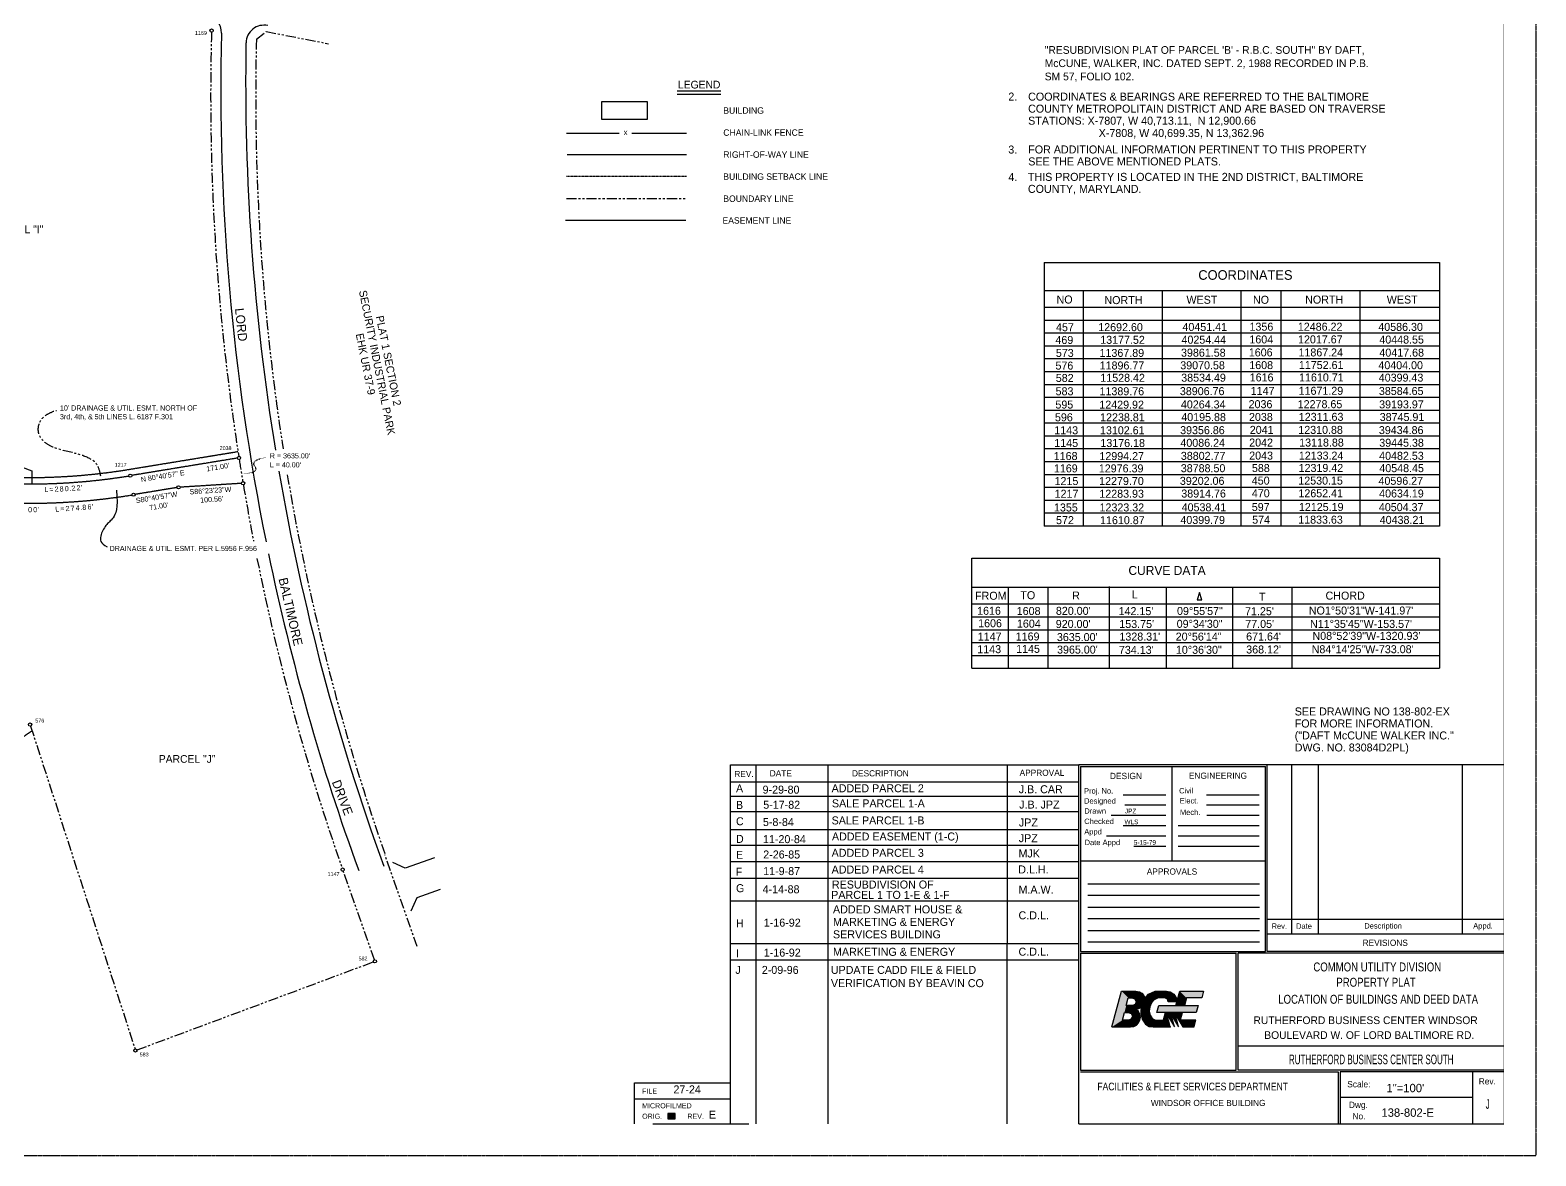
# Model space of a CAD drawing. Extents: x -40911 to -31608, y 11226 to 14227.
# Drawn here: x -39071 to -36730, y 11226 to 12977 of the extents above; entities that cross this region are included whole.
import ezdxf
from ezdxf.enums import TextEntityAlignment as Align

# ---------------------------------------------------------------- set-up
doc = ezdxf.new("R2010")
doc.units = 0
doc.header["$MEASUREMENT"] = 0
for name, pattern in [('DASHED', [0.75, 0.5, -0.25]), ('DASHED2', [0.375, 0.25, -0.125]), ('DOT', [0.25, 0, -0.25]), ('HIDDEN2', [0.1875, 0.125, -0.0625]), ('PHANTOM2', [31.25, 15.625, -3.125, 3.125, -3.125, 3.125, -3.125])]:
    doc.linetypes.add(name, pattern=pattern)
for name, color, linetype in [('ADJOIN', 7, 'CONTINUOUS'), ('BORDER', 7, 'CONTINUOUS'), ('EASE', 7, 'CONTINUOUS'), ('FENCE', 7, 'CONTINUOUS'), ('LEGEND', 7, 'CONTINUOUS'), ('LOGO', 7, 'CONTINUOUS'), ('METES', 7, 'CONTINUOUS'), ('NOTES', 7, 'CONTINUOUS'), ('ROADC', 7, 'CONTINUOUS'), ('TABLE', 7, 'CONTINUOUS'), ('TEXT', 7, 'CONTINUOUS'), ('TXT', 7, 'CONTINUOUS')]:
    doc.layers.add(name, color=color, linetype=linetype)
doc.styles.add('txt', font='TXT', dxfattribs={"height": 0.2})

# ---------------------------------------------------------------- blocks, each defined once
blk = doc.blocks.new('LOGO')
at = {"layer": 'LOGO', "color": 7, "linetype": 'Continuous'}
for points in [[(0, 0), (0.1049, 0.3916), (0.2617, 0.3916), (0.2988, 0.3834), (0.324, 0.3692), (0.3464, 0.3428), (0.3559, 0.3175), (0.3541, 0.3065), (0.3994, 0.3572), (0.4705, 0.3916), (0.5931, 0.3916), (0.6353, 0.3834), (0.6739, 0.3572), (0.6984, 0.3175), (0.7077, 0.275), (0.6141, 0.275), (0.6051, 0.3044), (0.5771, 0.317), (0.514, 0.317), (0.4972, 0.3149), (0.4601, 0.2966), (0.4313, 0.2645), (0.4117, 0.2195), (0.4065, 0.1734), (0.415, 0.1285), (0.438, 0.094), (0.4761, 0.0759), (0.5614, 0.0769), (0.5832, 0.1585)], [(0.6965, 0.2331), (0.7389, 0.3916), (1, 0.3916), (0.98, 0.317), (0.8122, 0.317), (0.7897, 0.2331)], [(0, 0), (0.2023, 0), (0.238, 0.0066), (0.266, 0.021), (0.2903, 0.0461), (0.304, 0.0746), (0.3092, 0.1086), (0.3035, 0.1399), (0.2876, 0.1707), (0.2617, 0.1958), (0.2911, 0.2003), (0.3178, 0.2134), (0.3148, 0.1734), (0.3153, 0.1462), (0.3278, 0.0868), (0.365, 0.0312), (0.4039, 0.0066), (0.4494, 0), (0.6337, 0), (0.5966, 0.1399), (0.6803, 0), (0.6432, 0.1399), (0.7269, 0), (0.6898, 0.1399), (0.7735, 0), (0.8951, 0), (0.915, 0.0746), (0.7479, 0.0769), (0.7697, 0.1585)], [(0.1782, 0.317), (0.2279, 0.3149), (0.2482, 0.3065), (0.2648, 0.275), (0.2525, 0.2454), (0.2229, 0.2331), (0.1557, 0.2331), (0.1782, 0.317)], [(0.51, 0.2331), (0.9389, 0.2331), (0.9189, 0.1585), (0.49, 0.1585), (0.51, 0.2331)], [(0.1357, 0.1585), (0.1889, 0.155), (0.2101, 0.1462), (0.2224, 0.1165), (0.2101, 0.0869), (0.1804, 0.0746), (0.1132, 0.0746), (0.1357, 0.1585)]]:
    blk.add_lwpolyline(points, dxfattribs=at)
blk.add_point((0.6337, 0), dxfattribs=at)
for points in [[(0.1049, 0.3916), (0, 0), (0.1782, 0.317), (0.1132, 0.0746)], [(0.1049, 0.3916), (0.2617, 0.3916), (0.1782, 0.317)], [(0.1782, 0.317), (0.2279, 0.3149), (0.2617, 0.3916)], [(0.2617, 0.3916), (0.2988, 0.3834), (0.2279, 0.3149)], [(0.2988, 0.3834), (0.2279, 0.3149), (0.324, 0.3692)], [(0.324, 0.3692), (0.2279, 0.3149), (0.3464, 0.3428), (0.2482, 0.3065)], [(0.2482, 0.3065), (0.3464, 0.3428), (0.3559, 0.3175)], [(0.4601, 0.2966), (0.3994, 0.3572), (0.4313, 0.2645), (0.3541, 0.3065)], [(0.4705, 0.3916), (0.4972, 0.3149), (0.3994, 0.3572), (0.4601, 0.2966)], [(0.4705, 0.3916), (0.514, 0.317), (0.4972, 0.3149)], [(0.5771, 0.317), (0.514, 0.317), (0.5931, 0.3916), (0.4705, 0.3916)], [(0.6051, 0.3044), (0.5771, 0.317), (0.6353, 0.3834), (0.5931, 0.3916)], [(0.6051, 0.3044), (0.6739, 0.3572), (0.6353, 0.3834)], [(0.6984, 0.3175), (0.6141, 0.275), (0.6739, 0.3572), (0.6051, 0.3044)], [(0.6965, 0.2331), (0.7389, 0.3916), (0.7897, 0.2331), (0.8122, 0.317)], [(0.7389, 0.3916), (0.8122, 0.317), (1, 0.3916), (0.98, 0.317)], [(0.1357, 0.1585), (0.1557, 0.2331), (0.1889, 0.155), (0.2229, 0.2331)], [(0.1889, 0.155), (0.2229, 0.2331), (0.2101, 0.1462), (0.2617, 0.1958)], [(0.2101, 0.1462), (0.2617, 0.1958), (0.2224, 0.1165), (0.2876, 0.1707)], [(0.2224, 0.1165), (0.2876, 0.1707), (0.3035, 0.1399)], [(0.2525, 0.2454), (0.2229, 0.2331), (0.2911, 0.2003), (0.2617, 0.1958)], [(0.2482, 0.3065), (0.2648, 0.275), (0.3559, 0.3175), (0.3541, 0.3065)], [(0.2648, 0.275), (0.2525, 0.2454), (0.3178, 0.2134), (0.2911, 0.2003)], [(0.3541, 0.3065), (0.2648, 0.275), (0.3178, 0.2134)], [(0.3178, 0.2134), (0.4065, 0.1734), (0.3153, 0.1462)], [(0.3153, 0.1462), (0.3278, 0.0868), (0.4065, 0.1734), (0.415, 0.1285)], [(0.3541, 0.3065), (0.4065, 0.1734), (0.3178, 0.2134)], [(0.4065, 0.1734), (0.4117, 0.2195), (0.3541, 0.3065)], [(0.3541, 0.3065), (0.4313, 0.2645), (0.4117, 0.2195)], [(0.51, 0.2331), (0.49, 0.1585), (0.9389, 0.2331), (0.9189, 0.1585)], [(0.7077, 0.275), (0.6141, 0.275), (0.6984, 0.3175)], [(0.1132, 0.0746), (0.1804, 0.0746), (0, 0), (0.2023, 0)], [(0.1804, 0.0746), (0.2101, 0.0869), (0.2023, 0), (0.238, 0.0066)], [(0.2224, 0.1165), (0.2903, 0.0461), (0.2101, 0.0869), (0.266, 0.021)], [(0.2101, 0.0869), (0.266, 0.021), (0.238, 0.0066)], [(0.2224, 0.1165), (0.3035, 0.1399), (0.3092, 0.1086)], [(0.2224, 0.1165), (0.304, 0.0746), (0.2903, 0.0461)], [(0.2224, 0.1165), (0.3092, 0.1086), (0.304, 0.0746)], [(0.415, 0.1285), (0.3278, 0.0868), (0.438, 0.094), (0.365, 0.0312)], [(0.438, 0.094), (0.365, 0.0312), (0.4039, 0.0066)], [(0.4039, 0.0066), (0.438, 0.094), (0.4494, 0), (0.4761, 0.0759)], [(0.4761, 0.0759), (0.4494, 0), (0.5614, 0.0769), (0.6337, 0)], [(0.6337, 0), (0.5966, 0.1399), (0.5614, 0.0769), (0.5782, 0.1399)], [(0.5832, 0.1585), (0.5782, 0.1399), (0.7697, 0.1585), (0.7647, 0.1399)], [(0.5966, 0.1399), (0.6803, 0), (0.6432, 0.1399)], [(0.6432, 0.1399), (0.7269, 0), (0.6898, 0.1399)], [(0.6898, 0.1399), (0.7735, 0), (0.7479, 0.0769)], [(0.6898, 0.1399), (0.7479, 0.0769), (0.7647, 0.1399)], [(0.7479, 0.0769), (0.7735, 0), (0.915, 0.0746), (0.8951, 0)]]:
    blk.add_solid(points, dxfattribs=at)
blk = doc.blocks.new('BWIRE')
at = {"layer": 'FENCE', "color": 7, "linetype": 'Continuous', "style": 'txt'}
blk.add_text('x', height=0.0833, dxfattribs=at).set_placement((0, -0.0282), align=Align.CENTER)

msp = doc.modelspace()

# ---------------------------------------------------------------- linework, layer by layer
at = {"layer": 'ADJOIN', "color": 7, "linetype": 'PHANTOM2'}
for p, q in [((-38718.8, 12962.7), (-38703.7, 12974.8)), ((-38703.7, 12974.8), (-38606.5, 12955.8)), ((-39069.8, 11894.3), (-38907.5, 11392.1)), ((-38468.8, 11551.4), (-38519, 11694.3)), ((-38535.3, 11530.7), (-38583.8, 11668.9)), ((-38904.4, 11390.6), (-38536.8, 11527.5))]:
    msp.add_line(p, q, dxfattribs=at)
for radius, start, end in [(3635, 178.4484, 188.8841), (3565, 178.5966, 188.8672), (3635, 188.9629, 189.5146), (3635, 189.5934, 191.0007), (3565, 189.5264, 199.3461), (3635, 191.426, 199.3066)]:
    msp.add_arc((-35154.9, 12875.4), radius, start, end, dxfattribs=at)
at = {"layer": 'BORDER', "color": 7, "linetype": 'DASHED'}
for p, q in [((-36729.6, 14212.4), (-36729.6, 11225.8)), ((-36729.6, 11225.8), (-40910.8, 11225.8))]:
    msp.add_line(p, q, dxfattribs=at)
at = {"layer": 'BORDER', "color": 7, "linetype": 'Continuous'}
for p, q in [((-37981.7, 11834.2), (-37440.3, 11834.2)), ((-37981.7, 11275.6), (-37981.7, 11834.2)), ((-37942, 11275.6), (-37942, 11834.2)), ((-37829.9, 11275.6), (-37829.9, 11834.2)), ((-37551.4, 11275.5), (-37551.3, 11834.2)), ((-36779.4, 11834.2), (-37440.3, 11834.2)), ((-37440.3, 11275.6), (-37440.3, 11834.2)), ((-37440.3, 11276.9), (-37440.3, 11834.2)), ((-37437.4, 11831.4), (-37437.4, 11543.9)), ((-37437.4, 11831.4), (-37150, 11831.4)), ((-37295.1, 11685), (-37295.1, 11831.4)), ((-37150, 11543.9), (-37150, 11831.4)), ((-37147.1, 11543.9), (-37147.1, 11834.2)), ((-37108.9, 11570.6), (-37108.9, 11834.2)), ((-37067.8, 11570.6), (-37067.8, 11834.2)), ((-36843.5, 11570.6), (-36843.5, 11834.2)), ((-37981.7, 11807.8), (-37440.3, 11807.8)), ((-37981.7, 11785.5), (-37440.3, 11785.5)), ((-37304.8, 11787.1), (-37371.3, 11787.1)), ((-37159.6, 11787.1), (-37241.8, 11787.1)), ((-37981.7, 11761.3), (-37440.3, 11761.3)), ((-37304.8, 11755.2), (-37389.8, 11755.2)), ((-37304.8, 11771.1), (-37368.7, 11771.1)), ((-37159.6, 11771.1), (-37241.8, 11771.1)), ((-37159.6, 11755.2), (-37241.3, 11755.2)), ((-37981.7, 11733.5), (-37440.3, 11733.5)), ((-37304.8, 11739.2), (-37371, 11739.2)), ((-37159.6, 11739.2), (-37285.5, 11739.2)), ((-37981.7, 11708.9), (-37440.3, 11708.9)), ((-37304.8, 11723.2), (-37397.2, 11723.2)), ((-37304.8, 11707.3), (-37354.9, 11707.3)), ((-37159.6, 11723.2), (-37285.5, 11723.2)), ((-37159.6, 11707.3), (-37285.5, 11707.3)), ((-37981.7, 11683.6), (-37440.3, 11683.6)), ((-37437.4, 11685), (-37150, 11685)), ((-37981.7, 11657.7), (-37440.3, 11657.7)), ((-37159.4, 11648.7), (-37426.2, 11648.7)), ((-37981.7, 11622.3), (-37440.3, 11622.3)), ((-37159.4, 11630.6), (-37426.2, 11630.6)), ((-37159.4, 11612.4), (-37426.2, 11612.4)), ((-37159.4, 11594.3), (-37426.2, 11594.3)), ((-36779.4, 11593.3), (-37147.1, 11593.3)), ((-37159.4, 11576.1), (-37426.2, 11576.1)), ((-36779.4, 11570.6), (-37147.1, 11570.6)), ((-37981.7, 11556.1), (-37440.3, 11556.1)), ((-37437.4, 11543.9), (-37150, 11543.9)), ((-37159.4, 11558), (-37426.2, 11558)), ((-36779.4, 11543.9), (-37147.1, 11543.9)), ((-37981.7, 11530.9), (-37440.3, 11530.9)), ((-37437.4, 11541.1), (-37437.4, 11359.2)), ((-37437.4, 11541.1), (-37195.5, 11541.1)), ((-37195.5, 11359.2), (-37195.5, 11541.1)), ((-36779.4, 11541.1), (-37192.6, 11541.1)), ((-37192.6, 11359.2), (-37192.6, 11541.1)), ((-36779.4, 11396.4), (-37192.6, 11396.4)), ((-37437.4, 11359.2), (-37195.5, 11359.2)), ((-37437.4, 11356.3), (-37036.8, 11356.3)), ((-36779.4, 11359.2), (-37192.6, 11359.2)), ((-37036.8, 11356.3), (-37036.8, 11275.6)), ((-36779.4, 11356.3), (-37033.9, 11356.3)), ((-37033.9, 11356.3), (-37033.9, 11275.6)), ((-36828.2, 11356.3), (-36828.2, 11275.6)), ((-38131.1, 11339.2), (-37981.7, 11339.2)), ((-38131.1, 11275.6), (-38131.1, 11339.2)), ((-38131.1, 11314.3), (-37981.7, 11314.3)), ((-36828.2, 11316.8), (-37033.9, 11316.8)), ((-38079.3, 11291.6), (-38079.3, 11283.4)), ((-38078, 11291.6), (-38078, 11283.4)), ((-38076.4, 11291.6), (-38076.4, 11283.4)), ((-38074.4, 11291.6), (-38074.4, 11283.4)), ((-38072.5, 11291.6), (-38072.5, 11283.4)), ((-38070.3, 11291.6), (-38070.3, 11283.4)), ((-38102.7, 11275.6), (-37953.4, 11275.6)), ((-37440.3, 11275.6), (-36779.4, 11275.6))]:
    msp.add_line(p, q, dxfattribs=at)
at = {"layer": 'BORDER', "color": 7, "linetype": 'Continuous', "const_width": 0.02}
msp.add_lwpolyline([(-40861, 14161.7), (-40861, 11275.6), (-36779.4, 11275.6), (-36779.4, 14162.6), (-40861, 14162.6)], dxfattribs=at)
at = {"layer": 'BORDER', "color": 7, "linetype": 'Continuous'}
msp.add_lwpolyline([(-38079.3, 11291.6), (-38079.3, 11283.4), (-38067.8, 11283.4), (-38067.8, 11291.6)], close=True, dxfattribs=at)
at = {"layer": 'EASE', "color": 6, "linetype": 'Continuous'}
for p, q in [((-39426.4, 12427.1), (-39067.9, 12291.2)), ((-39067.9, 12291.2), (-39067.9, 12271))]:
    msp.add_line(p, q, dxfattribs=at)
at = {"layer": 'EASE', "color": 70, "linetype": 'DASHED2'}
for p, q in [((-38916.3, 12293.8), (-38747.4, 12321.5)), ((-38748.4, 12311.2), (-38912.3, 12284.3)), ((-38742, 12271.9), (-38837.3, 12265.9)), ((-38842.3, 12265.4), (-38907.4, 12254.7)), ((-39067.4, 11886.8), (-39304.3, 11728.4))]:
    msp.add_line(p, q, dxfattribs=at)
msp.add_lwpolyline([(-38961.6, 12283, 0.015, 0.015, 1), (-38960.1, 12283, 0.015, 0.015, 1), (-38961.6, 12283, 0, 0, 0)], format="xyseb", dxfattribs=at)
for radius, start, end in [(965, 262.2515, 279.3176), (975, 262.9973, 279.1707), (1005, 263.79, 279.1751)]:
    msp.add_arc((-39072.6, 13246), radius, start, end, dxfattribs=at)
at = {"layer": 'LEGEND', "color": 7, "linetype": 'Continuous'}
for p, q in [((-38064.4, 12882.6), (-37996.6, 12882.6)), ((-38064.4, 12877.6), (-37996.6, 12877.6)), ((-38181.5, 12837.7), (-38181.5, 12866.1)), ((-38181.5, 12866.1), (-38111.2, 12866.1)), ((-38111.2, 12866.1), (-38111.2, 12837.7)), ((-38111.2, 12837.7), (-38181.5, 12837.7)), ((-38235.4, 12783.5), (-38049.9, 12783.5))]:
    msp.add_line(p, q, dxfattribs=at)
at = {"layer": 'LEGEND', "color": 5, "linetype": 'Continuous'}
for p, q in [((-38236.7, 12816.8), (-38154.9, 12816.8)), ((-38135, 12816.8), (-38049.9, 12816.8))]:
    msp.add_line(p, q, dxfattribs=at)
at = {"layer": 'LEGEND', "color": 12, "linetype": 'HIDDEN2'}
msp.add_line((-38236.7, 12749.7), (-38049.9, 12749.7), dxfattribs=at)
at = {"layer": 'LEGEND', "color": 92, "linetype": 'PHANTOM2'}
msp.add_line((-38236.7, 12714.9), (-38049.9, 12714.9), dxfattribs=at)
at = {"layer": 'LEGEND', "color": 70, "linetype": 'DASHED2'}
msp.add_line((-38238, 12681.1), (-38051.2, 12681.1), dxfattribs=at)
at = {"layer": 'METES', "color": 70, "linetype": 'Continuous'}
msp.add_lwpolyline([(-38937.2, 12261.3, 0.015, 0.015, 1), (-38935.7, 12261.3, 0.015, 0.015, 1), (-38937.2, 12261.3, 0, 0, 0)], format="xyseb", dxfattribs=at)
for centre in [(-38788.5, 12976.3), (-38745.9, 12311.6), (-38914.8, 12283.9), (-38839.8, 12265.8), (-38739.5, 12272.1), (-38909.9, 12254.3)]:
    msp.add_circle(centre, 2.5, dxfattribs=at)
at = {"layer": 'METES', "color": 70, "linetype": 'PHANTOM2'}
msp.add_open_spline([(-38960.8, 12283), (-38963.4, 12299), (-38971.9, 12309.2), (-38997.4, 12318.8), (-39041.5, 12327.3), (-39060.7, 12348.2), (-39056.2, 12371.9), (-39042.1, 12381.6), (-39029.6, 12385.5)], degree=3, dxfattribs=at)
at = {"layer": 'METES', "color": 70, "linetype": 'DOT'}
msp.add_open_spline([(-38738.4, 12286.9), (-38725, 12288), (-38716.3, 12293.4), (-38722.9, 12299.2), (-38723.2, 12306.1), (-38714.2, 12310.8), (-38704, 12311.9)], degree=3, dxfattribs=at)
at = {"layer": 'METES', "color": 70, "linetype": 'Continuous'}
msp.add_open_spline([(-38936.5, 12261.3), (-38933.2, 12232.4), (-38942.1, 12215.6), (-38952.8, 12208.1), (-38962.6, 12189.9), (-38961.7, 12178.3), (-38950.9, 12173.1)], degree=3, dxfattribs=at)
at = {"layer": 'ROADC', "color": 7, "linetype": 'Continuous'}
for p, q in [((-38487.7, 11673.2), (-38506.5, 11682.2)), ((-38441.7, 11689.4), (-38487.7, 11673.2)), ((-38432.9, 11640), (-38469.5, 11627.1)), ((-38469.5, 11627.1), (-38478.8, 11606.4))]:
    msp.add_line(p, q, dxfattribs=at)
for centre, radius, start, end in [((-38801.9, 12973.1), 28.7, 358.5396, 78.6387), ((-35229.9, 12884), 3544.3, 178.5715, 191.4434), ((-38707.1, 12956.8), 27.8, 77.4069, 179.0276), ((-35162.2, 12896.6), 3573.3, 179.0276, 189.2307), ((-35162.2, 12896.6), 3573.3, 189.7629, 199.9647), ((-35229.9, 12884), 3544.3, 191.7452, 200.0392)]:
    msp.add_arc(centre, radius, start, end, dxfattribs=at)
at = {"layer": 'TABLE', "color": 7, "linetype": 'Continuous'}
for p, q in [((-37494.2, 12615.7), (-37494.2, 12205.4)), ((-37494.2, 12615.7), (-36879.4, 12615.7)), ((-36879.4, 12615.7), (-36879.4, 12205.4)), ((-36879.4, 12571.3), (-37494.2, 12571.3)), ((-37433.2, 12571.3), (-37433.2, 12205.4)), ((-37310.7, 12571.3), (-37310.7, 12205.4)), ((-37188.3, 12571.3), (-37188.3, 12205.4)), ((-37126.3, 12571.3), (-37126.3, 12205.4)), ((-37003.5, 12571.3), (-37003.5, 12205.4)), ((-36879.4, 12545.4), (-37494.2, 12545.4)), ((-36879.4, 12525.4), (-37494.2, 12525.4)), ((-36879.4, 12505.4), (-37494.2, 12505.4)), ((-36879.4, 12485.4), (-37494.2, 12485.4)), ((-36879.4, 12465.4), (-37494.2, 12465.4)), ((-36879.4, 12445.4), (-37494.2, 12445.4)), ((-36879.4, 12425.4), (-37494.2, 12425.4)), ((-36879.4, 12405.4), (-37494.2, 12405.4)), ((-36879.4, 12385.4), (-37494.2, 12385.4)), ((-36879.4, 12365.4), (-37494.2, 12365.4)), ((-36879.4, 12345.4), (-37494.2, 12345.4)), ((-36879.4, 12325.4), (-37494.2, 12325.4)), ((-36879.4, 12305.4), (-37494.2, 12305.4)), ((-36879.4, 12285.4), (-37494.2, 12285.4)), ((-36879.4, 12265.4), (-37494.2, 12265.4)), ((-36879.4, 12245.4), (-37494.2, 12245.4)), ((-36879.4, 12225.4), (-37494.2, 12225.4)), ((-36879.4, 12205.4), (-37494.2, 12205.4)), ((-37606.3, 11984.3), (-37606.3, 12155.5)), ((-37606.3, 12155.5), (-36879.4, 12155.5)), ((-36879.4, 12155.5), (-36879.4, 11984.3)), ((-37606.3, 12110.5), (-36879.4, 12110.5)), ((-37549.7, 11984.3), (-37549.7, 12110.5)), ((-37487.7, 11984.3), (-37487.7, 12110.5)), ((-37392.5, 11984.3), (-37392.5, 12111.3)), ((-37303.9, 11984.3), (-37303.9, 12110.5)), ((-37200.7, 11984.3), (-37200.7, 12110.5)), ((-37108.6, 11984.3), (-37108.6, 12110.5)), ((-37606.3, 12084.3), (-36879.4, 12084.3)), ((-37252.5, 12102.4), (-37256.4, 12090.8)), ((-37256.4, 12090.8), (-37248.7, 12090.8)), ((-37248.7, 12090.8), (-37252.5, 12102.4)), ((-37606.3, 12064.3), (-36879.4, 12064.3)), ((-37606.3, 12044.3), (-36879.4, 12044.3)), ((-37606.3, 12024.3), (-36879.4, 12024.3)), ((-37606.3, 12004.3), (-36879.4, 12004.3)), ((-37606.3, 11984.3), (-36879.4, 11984.3))]:
    msp.add_line(p, q, dxfattribs=at)
at = {"layer": 'TEXT', "color": 7, "linetype": 'Continuous'}
for centre in [(-39070.6, 11896.7), (-38584.7, 11671.2), (-38534.5, 11528.4), (-38906.8, 11389.7)]:
    msp.add_circle(centre, 2.5, dxfattribs=at)

# ---------------------------------------------------------------- block references
at = {"layer": 'LEGEND', "color": 2, "linetype": 'Continuous', "xscale": 100, "yscale": 100, "zscale": 100}
msp.add_blockref('BWIRE', (-38144.8, 12816.8), dxfattribs=at)
at = {"layer": 'LOGO', "color": 7, "linetype": 'Continuous', "xscale": 142.5, "yscale": 142.5, "zscale": 142.5}
msp.add_blockref('LOGO', (-37388.6, 11426.3), dxfattribs=at)

# ---------------------------------------------------------------- texts
at = {"layer": 'BORDER', "color": 7, "linetype": 'Continuous', "style": 'txt'}
for s, height, width, p in [('REV.', 9.66, 0.997525, (-37960.7, 11819.9)), ('DATE', 9.66, 1.001336, (-37903.5, 11820.9)), ('DESCRIPTION', 9.657, 0.999793, (-37748.7, 11820.9)), ('APPROVAL', 9.66, 0.999068, (-37497.4, 11821.8)), ('COMMON UTILITY DIVISION', 13.937, 0.79964, (-36976.2, 11519.7)), ('PROPERTY PLAT', 13.937, 0.79964, (-36978.1, 11495.9)), ('LOCATION OF BUILDINGS AND DEED DATA', 13.937, 0.799999, (-36974.8, 11469.4)), ('   RUTHERFORD BUSINESS CENTER WINDSOR', 11.946, 0.999749, (-37001, 11436.8)), ('BOULEVARD W. OF LORD BALTIMORE RD.', 11.946, 0.999498, (-36988.6, 11413.7))]:
    msp.add_text(s, height=height, dxfattribs=dict(at, width=width)).set_placement(p, align=Align.MIDDLE)
for s, height, width, p in [('ENGINEERING', 9.657, 1.001129, (-37269.1, 11812.4)), ('A', 12.4, 1.00368, (-37973.2, 11791.2)), ('9-29-80', 12.44, 0.999759, (-37931.8, 11789.3)), ('ADDED PARCEL 2', 12.444, 1.000241, (-37824.5, 11791.4)), ('J.B. CAR', 12.44, 0.997999, (-37533.5, 11789.9)), ('DESIGN', 9.76, 0.992958, (-37391.8, 11811.9)), ('B', 12.4, 1.002475, (-37973.2, 11765.5)), ('5-17-82', 12.44, 1.000715, (-37930.8, 11765.8)), ('SALE PARCEL 1-A', 12.444, 1.000474, (-37824, 11767.9)), ('J.B. JPZ', 12.34, 1.008392, (-37532.9, 11766.1)), ('Proj. No.', 8.46, 0.999527, (-37432.1, 11789.4)), ('Designed', 8.46, 1.000343, (-37432.1, 11773.7)), ('Civil', 8.46, 1.000579, (-37284.3, 11789.6)), ('Elect.', 8.46, 0.998346, (-37283.4, 11774)), ('C', 12.4, 1.002475, (-37973.2, 11740.1)), ('SALE PARCEL 1-B', 12.444, 1.000474, (-37824.5, 11741.4)), ('Drawn', 8.46, 1.001524, (-37431.7, 11758.1)), ('JPZ', 7.27, 0.993285, (-37368.5, 11758.6)), ('Mech.', 8.46, 1.000106, (-37283, 11756.1)), ('5-8-84', 12.44, 0.999679, (-37931.3, 11738.9)), ('JPZ', 12.44, 0.999196, (-37533.3, 11738.2)), ('Appd', 8.46, 0.999527, (-37431.7, 11725.8)), ('Checked', 8.46, 1.000106, (-37431.7, 11742)), ('WLS', 7.17, 1.010826, (-37369.2, 11741.7)), ('D', 12.4, 1.002475, (-37973.2, 11712.7)), ('11-20-84', 12.44, 1.000394, (-37931.2, 11712.3)), ('JPZ', 12.44, 0.999196, (-37533.5, 11713.8)), ('Date Appd', 8.46, 1.000343, (-37431.2, 11709.2)), ('5-15-79', 7.27, 0.998225, (-37354.7, 11709.7)), ('E', 12.4, 1.002636, (-37973.2, 11687.9)), ('2-26-85', 12.44, 0.999598, (-37930.8, 11688.4)), ('ADDED PARCEL 3', 12.444, 1.000241, (-37824.5, 11691)), ('MJK', 12.44, 0.999839, (-37533.9, 11690)), ('F', 12.4, 1.001358, (-37973.7, 11661.5)), ('11-9-87', 12.44, 1.000474, (-37930.9, 11662.6)), ('ADDED PARCEL 4', 12.444, 1.000241, (-37824.5, 11665)), ('D.L.H.', 12.44, 0.999437, (-37534.3, 11665.1)), ('APPROVALS', 9.66, 1.001957, (-37334.5, 11663.3)), ('G', 12.4, 1.002475, (-37973.2, 11636)), ('4-14-88', 12.44, 1.000715, (-37931.8, 11634.3)), ('PARCEL 1 TO 1-E & 1-F', 12.444, 0.999759, (-37825.1, 11625.6)), ('RESUBDIVISION OF', 12.444, 1.000241, (-37824, 11641.7)), ('M.A.W.', 12.44, 0.999036, (-37533.9, 11633.8)), ('ADDED SMART HOUSE &', 12.444, 1.002475, (-37822.4, 11603)), ('H', 12.4, 1.002475, (-37973.2, 11581.3)), ('1-16-92', 12.44, 1.002475, (-37930, 11582.4)), ('MARKETING & ENERGY', 12.444, 1.002475, (-37822.4, 11583.6)), ('C.D.L.', 12.44, 1.002475, (-37533.9, 11593.8)), ('Description', 8.462, 1.000106, (-36996.4, 11579.4)), ('Appd.', 8.56, 0.986977, (-36827, 11579.4)), ('SERVICES BUILDING', 12.444, 1.002475, (-37822.4, 11564.2)), ('Rev.', 8.46, 0.997755, (-37140.5, 11579)), ('Date', 8.46, 1.001997, (-37102.5, 11579)), ('I', 12.4, 1.002475, (-37973.2, 11534.7)), ('1-16-92', 12.44, 1.002475, (-37930, 11535.8)), ('MARKETING & ENERGY', 12.444, 1.002475, (-37822.4, 11537)), ('C.D.L.', 12.44, 1.002475, (-37533.9, 11537.2)), ('REVISIONS', 9.66, 1.001129, (-36999, 11552.5)), ('FILE', 7.96, 0.998996, (-38119.1, 11322.6)), ('FACILITIES & FLEET SERVICES DEPARTMENT', 12, 0.833333, (-37411.4, 11327.7)), ('Scale:', 9.76, 0.991739, (-37022.8, 11332.4)), ('1"=100\'', 13.07, 1.000566, (-36961.9, 11324.8)), ('Rev.', 9.76, 0.993163, (-36818.4, 11336.9)), ('MICROFILMED', 7.964, 1.000377, (-38119.1, 11299.8)), ('WINDSOR OFFICE BUILDING', 9.657, 1.001957, (-37328.2, 11303.3)), ('Dwg.', 9.66, 1.001129, (-37020.2, 11300.4)), ('ORIG.', 7.96, 0.998744, (-38119.1, 11283.5)), ('REV.', 7.96, 1.003629, (-38048.8, 11283.5)), ('No.', 9.66, 1.001439, (-37014.7, 11282.7)), ('138-802-E', 13.07, 0.999885, (-36969.7, 11286.6))]:
    msp.add_text(s, height=height, dxfattribs=dict(at, width=width)).set_placement(p)
msp.add_text('ADDED EASEMENT (1-C)', height=12.444, dxfattribs=at).set_placement((-37824, 11716.4))
for s, height, width, p in [('RUTHERFORD BUSINESS CENTER SOUTH', 14.933, 0.624996, (-36985.6, 11368.4)), ('27-24', 12.44, 1.000241, (-38049.1, 11323)), ('J', 14.9, 0.624467, (-36804.6, 11299.1)), ('E', 12.4, 1.000241, (-38009.8, 11283.7))]:
    msp.add_text(s, height=height, dxfattribs=dict(at, width=width)).set_placement(p, align=Align.CENTER)
at = {"layer": 'EASE', "color": 70, "linetype": 'Continuous', "style": 'txt'}
for s, p in [("10' DRAINAGE & UTIL. ESMT. NORTH OF", (-39024.2, 12385.2)), ('3rd, 4th, & 5th LINES L. 6187 F.301', (-39024.2, 12371.6)), ('DRAINAGE & UTIL. ESMT. PER L.5956 F.956', (-38947, 12166.7))]:
    msp.add_text(s, height=8, dxfattribs=at).set_placement(p)
at = {"layer": 'LEGEND', "color": 7, "linetype": 'Continuous', "style": 'txt'}
msp.add_text('LEGEND', height=12, dxfattribs=at).set_placement((-38030.4, 12892.2), align=Align.MIDDLE)
for s, p in [('BUILDING', (-37992.9, 12846.9)), ('CHAIN-LINK FENCE', (-37992.9, 12812.6)), ('RIGHT-OF-WAY LINE', (-37992.9, 12778.4)), ('BUILDING SETBACK LINE', (-37992.9, 12744.1)), ('BOUNDARY LINE', (-37992.9, 12709.8)), ('EASEMENT LINE', (-37994.2, 12676))]:
    msp.add_text(s, height=10, dxfattribs=at).set_placement(p)
at = {"layer": 'METES', "color": 70, "linetype": 'Continuous', "style": 'txt'}
for s, height, p in [('1169', 6, (-38814.2, 12969.6)), ('2038', 6, (-38775.9, 12323.8)), ("R = 3635.00'", 8, (-38697.9, 12310.8)), ('1217', 6, (-38939, 12297.8)), ("L = 40.00'", 8, (-38697.9, 12296.8)), ('576', 6, (-39062.5, 11899.8)), ('1147', 6, (-38608.1, 11661.2)), ('582', 6, (-38559.9, 11529.8)), ('583', 6, (-38900.2, 11380.5))]:
    msp.add_text(s, height=height, dxfattribs=at).set_placement(p)
for s, p in [('PARCEL "I"', (-39092.3, 12661.1)), ('PARCEL "J"', (-38826.4, 11837.3))]:
    msp.add_text(s, height=12, dxfattribs=at).set_placement(p, align=Align.CENTER)
for s, rotation, p in [('N 80%%d40\'57" E', 9.3175, (-38864.4, 12283.3)), ("171.00'", 9.3175, (-38778.8, 12297.2)), ('S80%%d40\'57"W', 9.3175, (-38874, 12250.3)), ('S86%%d23\'23"W', 3.6103, (-38790.3, 12260.8)), ("100.56'", 3.6103, (-38788.3, 12247)), ("71.00'", 9.3175, (-38870.7, 12236.4))]:
    msp.add_text(s, height=8, rotation=rotation, dxfattribs=at).set_placement(p, align=Align.MIDDLE)
for s, rotation, p in [('2', 2.5594, (-39029.4, 12258.9)), ('8', 3.0325, (-39021.4, 12259.3)), ('0', 3.5053, (-39013.4, 12259.8)), ('2', 4.1203, (-39003, 12260.5)), ('2', 4.5933, (-38995, 12261.1)), ("'", 4.9008, (-38989.8, 12261.5)), ('L', 1.6133, (-39045.3, 12258.4)), ('=', 2.0864, (-39037.4, 12258.6)), ('.', 3.8128, (-39008.2, 12260.1)), ('0', 0.1114, (-39070.6, 12227)), ('0', 0.5611, (-39062.7, 12227.1)), ("'", 0.8536, (-39057.5, 12227.1)), ('L', 2.4953, (-39028.3, 12228)), ('=', 2.9453, (-39020.3, 12228.4)), ('2', 3.395, (-39012.3, 12228.8)), ('7', 3.8447, (-39004.3, 12229.3)), ('4', 4.2947, (-38996.3, 12229.9)), ('.', 4.5869, (-38991.1, 12230.3)), ('8', 4.8794, (-38986, 12230.7)), ('6', 5.3292, (-38978, 12231.4)), ("'", 5.6217, (-38972.8, 12231.9))]:
    msp.add_text(s, height=8, rotation=rotation, dxfattribs=at).set_placement(p, align=Align.CENTER)
at = {"layer": 'NOTES', "color": 7, "linetype": 'Continuous', "style": 'txt'}
for s, height, p in [('     "RESUBDIVISION PLAT OF PARCEL \'B\' - R.B.C. SOUTH" BY DAFT,', 12, (-37515.5, 12940.1)), ('     McCUNE, WALKER, INC. DATED SEPT. 2, 1988 RECORDED IN P.B.', 12, (-37515.5, 12919.5)), ('     SM 57, FOLIO 102.', 12, (-37515.5, 12898.9)), ('COUNTY METROPOLITAIN DISTRICT AND ARE BASED ON TRAVERSE', 12.444, (-37519, 12848.6)), ('FOR ADDITIONAL INFORMATION PERTINENT TO THIS PROPERTY', 12.444, (-37518.8, 12785.1))]:
    msp.add_text(s, height=height, dxfattribs=at).set_placement(p)
for s, height, width, p in [('2.', 12.44, 1.000715, (-37549.8, 12867.4)), ('COORDINATES & BEARINGS ARE REFERRED TO THE BALTIMORE', 12.444, 1.00008, (-37519, 12867.3)), ('STATIONS: X-7807, W 40,713.11,  N 12,900.66', 12.444, 1.00008, (-37519, 12829.9)), ('X-7808, W 40,699.35, N 13,362.96', 12.444, 1.00008, (-37409.3, 12810.7)), ('3.', 12.44, 1.000715, (-37549.8, 12785)), ('SEE THE ABOVE MENTIONED PLATS.', 12.444, 0.99992, (-37518.8, 12766.5)), ('4.', 12.44, 1.000715, (-37549.8, 12742.2)), ('THIS PROPERTY IS LOCATED IN THE 2ND DISTRICT, BALTIMORE', 12.444, 0.99992, (-37519.3, 12742.5)), ('COUNTY, MARYLAND.', 12.444, 0.999437, (-37519.3, 12723.8)), ('SEE DRAWING NO 138-802-EX', 12.444, 0.999437, (-37104.5, 11910.9)), ('FOR MORE INFORMATION.', 12.444, 0.999196, (-37104.5, 11892.2)), ('("DAFT McCUNE WALKER INC."', 12.444, 0.999196, (-37104.5, 11873.6)), ('DWG. NO. 83084D2PL)', 12.345, 1.007177, (-37104.5, 11854.9))]:
    msp.add_text(s, height=height, dxfattribs=dict(at, width=width)).set_placement(p)
at = {"layer": 'TABLE', "color": 7, "linetype": 'Continuous', "style": 'txt'}
for s, height, width, p in [('COORDINATES', 14.933, 0.999866, (-37254.4, 12588.6)), ('NO', 12.44, 1.000956, (-37474.8, 12551.7)), ('NORTH', 12.44, 1.001438, (-37400.4, 12550.8)), ('WEST', 12.44, 0.997999, (-37272.8, 12551.3)), ('NO', 12.44, 1.000956, (-37169.4, 12551.3)), ('NORTH', 12.44, 1.001438, (-37088.3, 12551.6)), ('WEST', 12.44, 1.000241, (-36961.4, 12551.6))]:
    msp.add_text(s, height=height, dxfattribs=dict(at, width=width)).set_placement(p)
for s, height, width, p in [('469', 12.44, 0.999357, (-37462.7, 12488.8)), ('457', 12.44, 0.998955, (-37461.7, 12508.6)), ('12692.60', 12.44, 0.998795, (-37375.3, 12508.7)), ('13177.52', 12.44, 0.999357, (-37372.2, 12489)), ('40254.44', 12.44, 0.998795, (-37245.9, 12489.2)), ('40451.41', 12.44, 0.999679, (-37244.4, 12509)), ('1604', 12.44, 0.998955, (-37156.5, 12489.6)), ('1356', 12.44, 1.001438, (-37156.3, 12509.4)), ('12486.22', 12.44, 0.999759, (-37065, 12509.4)), ('12017.67', 12.44, 0.99832, (-37064.7, 12489.7)), ('40586.30', 12.44, 0.999196, (-36939.9, 12509.1)), ('40448.55', 12.44, 0.998795, (-36938.3, 12489.4)), ('573', 12.44, 0.998955, (-37462, 12468.6)), ('11367.89', 12.34, 1.007744, (-37373.3, 12468.7)), ('39861.58', 12.44, 0.999759, (-37246.6, 12469)), ('1606', 12.44, 0.999196, (-37157.4, 12469.4)), ('11867.24', 12.44, 0.997999, (-37064, 12469.4)), ('576', 12.44, 0.999357, (-37462.6, 12448.9)), ('11896.77', 12.44, 0.999437, (-37373.1, 12449.1)), ('39070.58', 12.44, 0.999036, (-37247.8, 12449.4)), ('1608', 12.34, 1.006934, (-37156.7, 12449.7)), ('11752.61', 12.44, 0.999357, (-37063.4, 12449.8)), ('40404.00', 12.44, 0.99824, (-36939.8, 12449.5)), ('582', 12.44, 0.998955, (-37462.1, 12429.7)), ('11528.42', 12.44, 0.999357, (-37372.1, 12429.9)), ('38534.49', 12.44, 0.999839, (-37246.3, 12430.1)), ('1616', 12.44, 0.998079, (-37156, 12430.5)), ('11610.71', 12.44, 0.999196, (-37063.1, 12430.5)), ('40399.43', 12.34, 1.006772, (-36939.2, 12430.2)), ('583', 12.44, 0.998955, (-37462.4, 12409)), ('11389.76', 12.44, 0.999679, (-37373.3, 12409)), ('38906.76', 12.44, 0.999036, (-37248.4, 12409.2)), ('1147', 12.44, 1.001117, (-37154.4, 12409.6)), ('11671.29', 12.44, 0.997678, (-37063.8, 12409.7)), ('38584.65', 12.44, 0.998714, (-36939, 12409.4)), ('595', 12.44, 0.998955, (-37462.7, 12388.3)), ('12429.92', 12.34, 1.007582, (-37373.6, 12388.2)), ('40264.34', 12.44, 0.998955, (-37246.8, 12388.5)), ('2036', 12.44, 0.999437, (-37157.7, 12388.9)), ('12278.65', 12.44, 0.999759, (-37065.2, 12388.9)), ('39193.97', 12.44, 0.999598, (-36938.6, 12388.6)), ('1143', 12.44, 1.001117, (-37459.8, 12348.3)), ('596', 12.44, 0.999357, (-37463.4, 12368.5)), ('13102.61', 12.44, 0.999437, (-37372.6, 12348.3)), ('12238.81', 12.44, 0.999357, (-37372.4, 12368.5)), ('39356.86', 12.44, 0.998795, (-37248, 12348.5)), ('40195.88', 12.44, 0.99992, (-37246.2, 12368.8)), ('2038', 12.34, 1.007177, (-37157.1, 12369.1)), ('2041', 12.44, 0.998634, (-37155.9, 12348.9)), ('12310.88', 12.44, 0.99816, (-37064.3, 12348.9)), ('12311.63', 12.44, 0.999357, (-37063.5, 12369.2)), ('39434.86', 12.34, 1.007987, (-36939, 12348.6)), ('38745.91', 12.44, 0.999598, (-36937.7, 12368.9)), ('1145', 12.44, 1.001117, (-37459.8, 12328.5)), ('13176.18', 12.44, 0.999357, (-37372, 12328.5)), ('40086.24', 12.44, 0.999196, (-37247.6, 12328.8)), ('2042', 12.44, 0.999196, (-37156.8, 12329.2)), ('13118.88', 12.44, 0.999196, (-37062.9, 12329.2)), ('39445.38', 12.44, 0.998562, (-36938.4, 12328.9)), ('1168', 12.44, 1.001117, (-37460.7, 12308.2)), ('12994.27', 12.34, 1.007582, (-37373.5, 12308.2)), ('38802.77', 12.44, 0.998795, (-37246.9, 12308.5)), ('2043', 12.44, 0.999196, (-37156.8, 12308.9)), ('12133.24', 12.44, 0.997838, (-37063.5, 12308.9)), ('40482.53', 12.44, 0.998795, (-36938.6, 12308.6)), ('1169', 12.44, 0.997758, (-37460.4, 12289)), ('12976.39', 12.44, 0.99992, (-37374.4, 12289)), ('38788.50', 12.44, 0.998795, (-37247, 12289.3)), ('588', 12.34, 1.007177, (-37157.2, 12289.6)), ('12319.42', 12.44, 0.997838, (-37063.8, 12289.7)), ('40548.45', 12.44, 0.998795, (-36938.3, 12289.4)), ('1215', 12.44, 1.001117, (-37459.4, 12269.3)), ('12279.70', 12.44, 0.99992, (-37373.9, 12269.4)), ('39202.06', 12.44, 0.999196, (-37248.4, 12269.6)), ('450', 12.44, 0.999437, (-37157.4, 12270)), ('12530.15', 12.44, 0.99816, (-37064.3, 12270)), ('40596.27', 12.34, 1.006934, (-36939.6, 12269.7)), ('1217', 12.44, 1.001117, (-37459.3, 12249.6)), ('12283.93', 12.44, 0.999598, (-37373.6, 12249.6)), ('38914.76', 12.44, 0.998562, (-37246.2, 12249.9)), ('470', 12.44, 0.999437, (-37157.3, 12250.3)), ('12652.41', 12.44, 0.997999, (-37064.1, 12250.3)), ('40634.19', 12.44, 0.998714, (-36938.6, 12250)), ('1355', 12.44, 0.99824, (-37460.3, 12228.2)), ('572', 12.44, 1.002395, (-37461.7, 12208.5)), ('12323.32', 12.44, 0.999598, (-37373.3, 12228.3)), ('11610.87', 12.34, 1.007582, (-37372.5, 12208.5)), ('40399.79', 12.44, 0.998795, (-37247.6, 12208.8)), ('40538.41', 12.44, 0.99992, (-37245.6, 12228.5)), ('597', 12.44, 0.999196, (-37157.4, 12228.9)), ('574', 12.44, 0.999196, (-37156.8, 12209.2)), ('11833.63', 12.44, 0.997999, (-37064.4, 12209.2)), ('12125.19', 12.44, 0.999196, (-37063.3, 12229)), ('40504.37', 12.44, 0.999036, (-36939, 12228.7)), ('40438.21', 12.44, 0.99992, (-36937.7, 12208.9)), ('CURVE DATA', 13.94, 0.999354, (-37303, 12129.5)), ('FROM', 12.44, 1.000321, (-37577, 12090.9)), ('TO', 12.44, 1.001438, (-37519.5, 12091.7)), ('R', 12.4, 1.002475, (-37444.5, 12091.3)), ('L', 12.4, 1.001438, (-37353.3, 12092.9)), ('CHORD', 12.44, 0.999679, (-37026.1, 12091.1)), ('1616', 12.44, 0.99824, (-37579.8, 12067.5)), ('1608', 12.44, 1.00168, (-37518.2, 12067.2)), ("820.00'", 12.44, 0.999437, (-37448.8, 12067.4)), ('09%%d55\'57"', 12.444, 0.999437, (-37251.9, 12067.2)), ('T', 12.4, 0.991434, (-37155, 12089.4)), ('NO1%%d50\'31"W-141.97\'', 12.444, 1.000394, (-37001.4, 12067.9)), ('1606', 12.44, 0.999196, (-37578.2, 12048.1)), ('1604', 12.44, 1.00168, (-37517.9, 12047.5)), ("920.00'", 12.44, 0.999437, (-37449, 12047)), ("153.75'", 12.44, 1.00008, (-37350.2, 12047)), ('09%%d34\'30"', 12.444, 0.999679, (-37252.4, 12047.2)), ("71.25'", 12.44, 1.000635, (-37159.3, 12066.9)), ("77.05'", 12.44, 0.999277, (-37159, 12047.1)), ('N11%%d35\'45"W-153.57\'', 12.444, 0.999759, (-37001.4, 12047.1)), ('1147', 12.44, 1.001117, (-37578.8, 12027.4)), ('1169', 12.44, 1.001438, (-37519.8, 12027.5)), ("3635.00'", 12.44, 0.999357, (-37442.6, 12026.6)), ("1328.31'", 12.44, 0.999679, (-37345.4, 12027.4)), ('20%%d56\'14"', 12.444, 1.000474, (-37253.9, 12027.3)), ("671.64'", 12.44, 1.000474, (-37153, 12027.5)), ('N08%%d52\'39"W-1320.93\'', 12.444, 0.99992, (-36993, 12028.5)), ('1143', 12.44, 1.001117, (-37579.5, 12007.8)), ('1145', 12.44, 0.997356, (-37519.1, 12008.3)), ("3965.00'", 12.44, 0.999357, (-37442.4, 12007.1)), ("734.13'", 12.44, 1.00008, (-37350.8, 12006.7)), ('10%%d36\'30"', 12.444, 1.000635, (-37253.6, 12006.8)), ("368.12'", 12.44, 1.000394, (-37152.9, 12007.3)), ('N84%%d14\'25"W-733.08\'', 12.444, 0.99992, (-36998.9, 12007.7))]:
    msp.add_text(s, height=height, dxfattribs=dict(at, width=width)).set_placement(p, align=Align.CENTER)
for s, p in [('40417.68', (-36938.2, 12469.1)), ("142.15'", (-37351.3, 12067))]:
    msp.add_text(s, height=12.44, dxfattribs=at).set_placement(p, align=Align.CENTER)
msp.add_text('J', height=12.4, dxfattribs=at).set_placement((-37970, 11515.1), align=Align.MIDDLE)
for s, p in [('2-09-96', (-37933, 11508.9)), ('UPDATE CADD FILE & FIELD', (-37825.6, 11508.9)), ('VERIFICATION BY BEAVIN CO', (-37825.6, 11488.3))]:
    msp.add_text(s, height=12.4, dxfattribs=at).set_placement(p)
at = {"layer": 'TEXT', "color": 7, "linetype": 'Continuous', "style": 'txt'}
for s, width, p in [('SECURITY INDUSTRIAL PARK', 0.9998, (-38531.1, 12459.8)), ('PLAT 1 SECTION 2', 0.999867, (-38513.3, 12462.7)), ('EHK UR 37-9', 1.000267, (-38549, 12457.5))]:
    msp.add_text(s, height=12.003, rotation=281.2723, dxfattribs=dict(at, width=width)).set_placement(p, align=Align.MIDDLE)
at = {"layer": 'TXT', "color": 7, "linetype": 'Continuous', "style": 'txt'}
for s, rotation, p in [('LORD', 276.0104, (-38752.1, 12543.9)), ('BALTIMORE', 282.9976, (-38684.5, 12123.4)), ('DRIVE', 290.7301, (-38601.7, 11807.4))]:
    msp.add_text(s, height=14, rotation=rotation, dxfattribs=at).set_placement(p)

doc.saveas('drawing.dxf')
